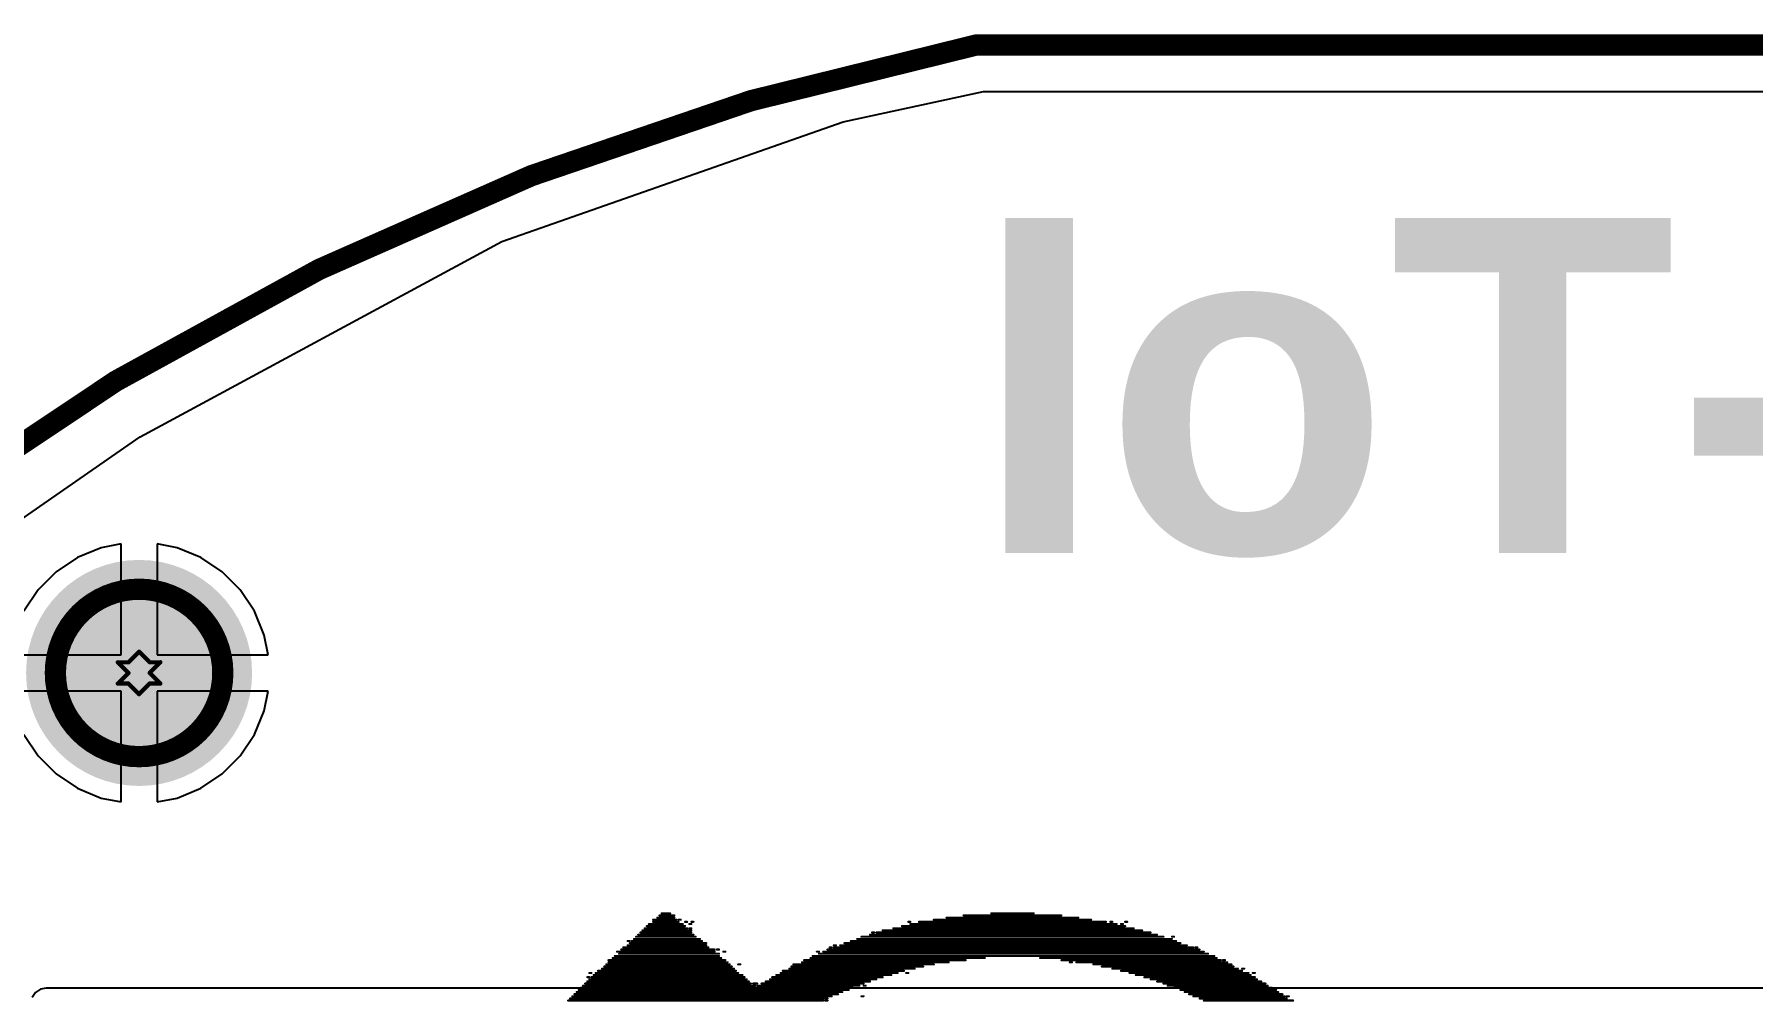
# Model space of a CAD drawing. Header units: inches. Extents: x -5 to 433, y -20 to 71.
# Drawn here: x 8.75 to 29.27, y 59.07 to 70.63 of the extents above; entities that cross this region are included whole.
import ezdxf

# ---------------------------------------------------------------- set-up
doc = ezdxf.new("R2010")
doc.units = ezdxf.units.IN
for name, color, linetype in [('Board Outline', 216, 'Continuous'), ('Bottom Layer', 5, 'Continuous'), ('Bottom Overlay', 54, 'Continuous'), ('Bottom Solder', 6, 'Continuous'), ('Drill Drawing', 1, 'Continuous'), ('Multi-Layer', 9, 'Continuous'), ('Pad Holes', 156, 'Continuous'), ('Top Layer', 1, 'Continuous'), ('Top Overlay', 2, 'Continuous'), ('Top Solder', 216, 'Continuous')]:
    doc.layers.add(name, color=color, linetype=linetype)
doc.styles.add('Arial_Bold', font='', dxfattribs={"height": 0.2})
doc.styles.get('Arial_Bold').set_extended_font_data('Arial', bold=True)

msp = doc.modelspace()

# ---------------------------------------------------------------- hatches: boundary and pattern name
at = {"layer": 'Bottom Layer'}
h = msp.add_hatch(color=5, dxfattribs=at)
edge = h.paths.add_edge_path()
edge.add_arc((10, 63), 1.3, 0, 360)
at = {"layer": 'Bottom Solder'}
h = msp.add_hatch(color=6, dxfattribs=at)
edge = h.paths.add_edge_path()
edge.add_arc((10, 63), 1.35, 0, 360)
at = {"layer": 'Multi-Layer'}
h = msp.add_hatch(color=9, dxfattribs=at)
edge = h.paths.add_edge_path()
edge.add_arc((10, 63), 1.3, 0, 360)
at = {"layer": 'Pad Holes'}
h = msp.add_hatch(color=7, dxfattribs=at)
edge = h.paths.add_edge_path()
edge.add_arc((10, 63), 1, 0, 360)
at = {"layer": 'Top Layer'}
h = msp.add_hatch(color=1, dxfattribs=at)
edge = h.paths.add_edge_path()
edge.add_arc((10, 63), 1.3, 0, 360)
at = {"layer": 'Top Solder'}
h = msp.add_hatch(color=216, dxfattribs=at)
edge = h.paths.add_edge_path()
edge.add_arc((10, 63), 1.35, 0, 360)

# ---------------------------------------------------------------- linework, layer by layer
at = {"layer": 'Board Outline', "const_width": 0.254}
for points in [[(3.25, 61.298, -0.152792), (20, 70.5)], [(9, 63, -1), (11, 63)], [(11, 63, -1), (9, 63)]]:
    msp.add_lwpolyline(points, format="xyb", dxfattribs=at)
msp.add_lwpolyline([(20, 70.5), (60, 70.5)], dxfattribs=at)
at = {"layer": 'Board Outline', "const_width": 0.127}
for points in [[(19.936, 70.5, 1), (20.063, 70.5, 1)], [(19.936, 70.5, 1), (20.063, 70.5, 1)], [(8.936, 63, 1), (9.063, 63, 1)], [(8.936, 63, 1), (9.063, 63, 1)], [(10.936, 63, 1), (11.063, 63, 1)], [(10.936, 63, 1), (11.063, 63, 1)]]:
    msp.add_lwpolyline(points, format="xyb", close=True, dxfattribs=at)
at = {"layer": 'Bottom Overlay', "const_width": 0.0254}
for points in [[(16.242, 60.128), (16.344, 60.128)], [(20.179, 60.128), (20.687, 60.128)], [(16.013, 59.925), (16.598, 59.925)], [(16.039, 59.95), (16.547, 59.95)], [(16.064, 59.976), (16.521, 59.976)], [(16.09, 60.001), (16.496, 60.001)], [(16.14, 60.052), (16.42, 60.052)], [(16.14, 60.027), (16.445, 60.027)], [(16.191, 60.077), (16.394, 60.077)], [(16.217, 60.103), (16.394, 60.103)], [(16.445, 60.052), (16.471, 60.052)], [(16.521, 60.027), (16.547, 60.027)], [(16.572, 60.001), (16.598, 60.001)], [(16.572, 59.95), (16.598, 59.95)], [(16.598, 60.027), (16.623, 60.027)], [(18.884, 59.925), (21.982, 59.925)], [(19.011, 59.95), (21.881, 59.95)], [(19.112, 59.976), (21.779, 59.976)], [(19.188, 60.027), (19.214, 60.027)], [(19.214, 60.001), (21.678, 60.001)], [(19.315, 60.027), (21.551, 60.027)], [(19.493, 60.052), (21.373, 60.052)], [(19.646, 60.077), (21.22, 60.077)], [(19.849, 60.103), (21.017, 60.103)], [(21.601, 60.027), (21.627, 60.027)], [(21.728, 60.001), (21.754, 60.001)], [(21.779, 60.027), (21.805, 60.027)], [(15.785, 59.722), (16.801, 59.722)], [(15.836, 59.798), (15.861, 59.798)], [(15.836, 59.747), (16.775, 59.747)], [(15.861, 59.773), (16.775, 59.773)], [(15.886, 59.798), (16.725, 59.798)], [(15.912, 59.823), (16.699, 59.823)], [(15.937, 59.849), (16.648, 59.849)], [(15.963, 59.874), (16.623, 59.874)], [(15.988, 59.9), (16.598, 59.9)], [(18.249, 59.722), (18.274, 59.722)], [(18.299, 59.747), (18.325, 59.747)], [(18.299, 59.722), (22.592, 59.722)], [(18.376, 59.747), (22.516, 59.747)], [(18.426, 59.773), (22.44, 59.773)], [(18.503, 59.798), (22.389, 59.798)], [(18.579, 59.823), (22.338, 59.823)], [(18.63, 59.849), (22.236, 59.849)], [(18.731, 59.874), (22.16, 59.874)], [(18.757, 59.9), (18.782, 59.9)], [(18.807, 59.9), (22.084, 59.9)], [(22.338, 59.849), (22.363, 59.849)], [(22.617, 59.722), (22.643, 59.722)], [(15.582, 59.519), (17.055, 59.519)], [(15.607, 59.569), (17.004, 59.569)], [(15.607, 59.544), (17.029, 59.544)], [(15.658, 59.595), (16.953, 59.595)], [(15.683, 59.62), (16.928, 59.62)], [(15.709, 59.671), (16.877, 59.671)], [(15.734, 59.646), (16.928, 59.646)], [(15.759, 59.696), (16.877, 59.696)], [(16.902, 59.696), (16.928, 59.696)], [(16.979, 59.671), (17.004, 59.671)], [(17.156, 59.519), (17.182, 59.519)], [(17.817, 59.519), (19.493, 59.519)], [(17.918, 59.544), (19.671, 59.544)], [(17.944, 59.569), (19.874, 59.569)], [(18.02, 59.595), (20.103, 59.595)], [(18.045, 59.62), (22.846, 59.62)], [(18.096, 59.671), (18.122, 59.671)], [(18.122, 59.646), (22.77, 59.646)], [(18.172, 59.671), (22.719, 59.671)], [(18.223, 59.696), (22.668, 59.696)], [(20.763, 59.595), (22.871, 59.595)], [(21.017, 59.569), (22.922, 59.569)], [(21.119, 59.544), (21.144, 59.544)], [(21.195, 59.544), (22.998, 59.544)], [(21.398, 59.519), (23.049, 59.519)], [(22.948, 59.569), (22.973, 59.569)], [(15.353, 59.366), (15.378, 59.366)], [(15.353, 59.315), (17.283, 59.315)], [(15.378, 59.417), (15.404, 59.417)], [(15.378, 59.341), (17.258, 59.341)], [(15.404, 59.366), (17.233, 59.366)], [(15.429, 59.392), (17.207, 59.392)], [(15.455, 59.417), (17.156, 59.417)], [(15.48, 59.442), (17.131, 59.442)], [(15.531, 59.468), (17.106, 59.468)], [(15.556, 59.493), (17.08, 59.493)], [(17.487, 59.315), (18.731, 59.315)], [(17.537, 59.341), (18.807, 59.341)], [(17.563, 59.366), (18.884, 59.366)], [(17.614, 59.392), (18.985, 59.392)], [(17.664, 59.417), (19.061, 59.417)], [(17.69, 59.442), (19.138, 59.442)], [(17.766, 59.468), (19.265, 59.468)], [(17.791, 59.493), (19.366, 59.493)], [(19.163, 59.417), (19.188, 59.417)], [(21.5, 59.493), (23.075, 59.493)], [(21.627, 59.468), (23.125, 59.468)], [(21.728, 59.442), (23.176, 59.442)], [(21.83, 59.417), (23.252, 59.417)], [(21.906, 59.392), (23.278, 59.392)], [(22.008, 59.366), (23.329, 59.366)], [(22.084, 59.341), (23.354, 59.341)], [(22.16, 59.315), (23.405, 59.315)], [(23.176, 59.468), (23.202, 59.468)], [(23.303, 59.417), (23.329, 59.417)], [(15.15, 59.112), (18.223, 59.112)], [(15.175, 59.138), (18.274, 59.138)], [(15.201, 59.163), (18.35, 59.163)], [(15.226, 59.188), (18.401, 59.188)], [(15.251, 59.214), (18.477, 59.214)], [(15.277, 59.239), (18.528, 59.239)], [(15.302, 59.265), (17.36, 59.265)], [(15.328, 59.29), (17.309, 59.29)], [(17.334, 59.29), (17.385, 59.29)], [(17.385, 59.265), (18.604, 59.265)], [(17.436, 59.29), (18.655, 59.29)], [(18.63, 59.138), (18.655, 59.138)], [(18.655, 59.265), (18.68, 59.265)], [(22.236, 59.29), (23.456, 59.29)], [(22.287, 59.265), (23.481, 59.265)], [(22.363, 59.239), (23.532, 59.239)], [(22.44, 59.214), (23.583, 59.214)], [(22.49, 59.188), (23.608, 59.188)], [(22.541, 59.163), (23.659, 59.163)], [(22.592, 59.138), (23.684, 59.138)], [(22.668, 59.112), (23.71, 59.112)], [(23.71, 59.138), (23.735, 59.138)], [(15.124, 59.087), (18.172, 59.087)], [(18.198, 59.087), (18.223, 59.087)], [(22.719, 59.087), (23.786, 59.087)]]:
    msp.add_lwpolyline(points, dxfattribs=at)
at = {"layer": 'Bottom Overlay', "const_width": 0.0127}
for points in [[(16.236, 60.128, 1), (16.248, 60.128, 1)], [(16.337, 60.128, 1), (16.35, 60.128, 1)], [(20.173, 60.128, 1), (20.185, 60.128, 1)], [(20.681, 60.128, 1), (20.693, 60.128, 1)], [(16.007, 59.925, 1), (16.02, 59.925, 1)], [(16.032, 59.95, 1), (16.045, 59.95, 1)], [(16.058, 59.976, 1), (16.071, 59.976, 1)], [(16.083, 60.001, 1), (16.096, 60.001, 1)], [(16.134, 60.052, 1), (16.147, 60.052, 1)], [(16.134, 60.027, 1), (16.147, 60.027, 1)], [(16.185, 60.077, 1), (16.198, 60.077, 1)], [(16.21, 60.103, 1), (16.223, 60.103, 1)], [(16.388, 60.103, 1), (16.401, 60.103, 1)], [(16.388, 60.077, 1), (16.401, 60.077, 1)], [(16.413, 60.052, 1), (16.426, 60.052, 1)], [(16.439, 60.052, 1), (16.452, 60.052, 1)], [(16.439, 60.027, 1), (16.452, 60.027, 1)], [(16.464, 60.052, 1), (16.477, 60.052, 1)], [(16.49, 60.001, 1), (16.502, 60.001, 1)], [(16.515, 60.027, 1), (16.528, 60.027, 1)], [(16.515, 59.976, 1), (16.528, 59.976, 1)], [(16.54, 60.027, 1), (16.553, 60.027, 1)], [(16.54, 59.95, 1), (16.553, 59.95, 1)], [(16.566, 60.001, 1), (16.579, 60.001, 1)], [(16.566, 59.95, 1), (16.579, 59.95, 1)], [(16.591, 60.027, 1), (16.604, 60.027, 1)], [(16.591, 60.001, 1), (16.604, 60.001, 1)], [(16.591, 59.95, 1), (16.604, 59.95, 1)], [(16.591, 59.925, 1), (16.604, 59.925, 1)], [(16.617, 60.027, 1), (16.629, 60.027, 1)], [(18.877, 59.925, 1), (18.89, 59.925, 1)], [(19.004, 59.95, 1), (19.017, 59.95, 1)], [(19.106, 59.976, 1), (19.119, 59.976, 1)], [(19.182, 60.027, 1), (19.195, 60.027, 1)], [(19.207, 60.027, 1), (19.22, 60.027, 1)], [(19.207, 60.001, 1), (19.22, 60.001, 1)], [(19.309, 60.027, 1), (19.322, 60.027, 1)], [(19.487, 60.052, 1), (19.5, 60.052, 1)], [(19.639, 60.077, 1), (19.652, 60.077, 1)], [(19.842, 60.103, 1), (19.855, 60.103, 1)], [(21.011, 60.103, 1), (21.024, 60.103, 1)], [(21.214, 60.077, 1), (21.227, 60.077, 1)], [(21.366, 60.052, 1), (21.379, 60.052, 1)], [(21.544, 60.027, 1), (21.557, 60.027, 1)], [(21.595, 60.027, 1), (21.608, 60.027, 1)], [(21.62, 60.027, 1), (21.633, 60.027, 1)], [(21.671, 60.001, 1), (21.684, 60.001, 1)], [(21.722, 60.001, 1), (21.735, 60.001, 1)], [(21.747, 60.001, 1), (21.76, 60.001, 1)], [(21.773, 60.027, 1), (21.786, 60.027, 1)], [(21.773, 59.976, 1), (21.786, 59.976, 1)], [(21.798, 60.027, 1), (21.811, 60.027, 1)], [(21.874, 59.95, 1), (21.887, 59.95, 1)], [(21.976, 59.925, 1), (21.989, 59.925, 1)], [(15.778, 59.722, 1), (15.791, 59.722, 1)], [(15.829, 59.798, 1), (15.842, 59.798, 1)], [(15.829, 59.747, 1), (15.842, 59.747, 1)], [(15.855, 59.798, 1), (15.867, 59.798, 1)], [(15.855, 59.773, 1), (15.867, 59.773, 1)], [(15.88, 59.798, 1), (15.893, 59.798, 1)], [(15.905, 59.823, 1), (15.918, 59.823, 1)], [(15.931, 59.849, 1), (15.944, 59.849, 1)], [(15.956, 59.874, 1), (15.969, 59.874, 1)], [(15.982, 59.9, 1), (15.994, 59.9, 1)], [(16.591, 59.9, 1), (16.604, 59.9, 1)], [(16.617, 59.874, 1), (16.629, 59.874, 1)], [(16.642, 59.849, 1), (16.655, 59.849, 1)], [(16.693, 59.823, 1), (16.706, 59.823, 1)], [(16.718, 59.798, 1), (16.731, 59.798, 1)], [(16.769, 59.773, 1), (16.782, 59.773, 1)], [(16.769, 59.747, 1), (16.782, 59.747, 1)], [(16.794, 59.722, 1), (16.807, 59.722, 1)], [(18.242, 59.722, 1), (18.255, 59.722, 1)], [(18.268, 59.722, 1), (18.28, 59.722, 1)], [(18.293, 59.747, 1), (18.306, 59.747, 1)], [(18.293, 59.722, 1), (18.306, 59.722, 1)], [(18.318, 59.747, 1), (18.331, 59.747, 1)], [(18.369, 59.747, 1), (18.382, 59.747, 1)], [(18.42, 59.773, 1), (18.433, 59.773, 1)], [(18.496, 59.798, 1), (18.509, 59.798, 1)], [(18.572, 59.823, 1), (18.585, 59.823, 1)], [(18.623, 59.849, 1), (18.636, 59.849, 1)], [(18.725, 59.874, 1), (18.738, 59.874, 1)], [(18.75, 59.9, 1), (18.763, 59.9, 1)], [(18.776, 59.9, 1), (18.788, 59.9, 1)], [(18.801, 59.9, 1), (18.814, 59.9, 1)], [(22.078, 59.9, 1), (22.09, 59.9, 1)], [(22.154, 59.874, 1), (22.167, 59.874, 1)], [(22.23, 59.849, 1), (22.243, 59.849, 1)], [(22.332, 59.849, 1), (22.344, 59.849, 1)], [(22.332, 59.823, 1), (22.344, 59.823, 1)], [(22.357, 59.849, 1), (22.37, 59.849, 1)], [(22.382, 59.798, 1), (22.395, 59.798, 1)], [(22.433, 59.773, 1), (22.446, 59.773, 1)], [(22.509, 59.747, 1), (22.522, 59.747, 1)], [(22.586, 59.722, 1), (22.598, 59.722, 1)], [(22.611, 59.722, 1), (22.624, 59.722, 1)], [(22.636, 59.722, 1), (22.649, 59.722, 1)], [(15.575, 59.519, 1), (15.588, 59.519, 1)], [(15.601, 59.569, 1), (15.613, 59.569, 1)], [(15.601, 59.544, 1), (15.613, 59.544, 1)], [(15.651, 59.595, 1), (15.664, 59.595, 1)], [(15.677, 59.62, 1), (15.69, 59.62, 1)], [(15.702, 59.671, 1), (15.715, 59.671, 1)], [(15.728, 59.646, 1), (15.74, 59.646, 1)], [(15.753, 59.696, 1), (15.766, 59.696, 1)], [(16.871, 59.696, 1), (16.883, 59.696, 1)], [(16.871, 59.671, 1), (16.883, 59.671, 1)], [(16.896, 59.696, 1), (16.909, 59.696, 1)], [(16.921, 59.696, 1), (16.934, 59.696, 1)], [(16.921, 59.646, 1), (16.934, 59.646, 1)], [(16.921, 59.62, 1), (16.934, 59.62, 1)], [(16.947, 59.595, 1), (16.96, 59.595, 1)], [(16.972, 59.671, 1), (16.985, 59.671, 1)], [(16.998, 59.671, 1), (17.01, 59.671, 1)], [(16.998, 59.569, 1), (17.01, 59.569, 1)], [(17.023, 59.544, 1), (17.036, 59.544, 1)], [(17.048, 59.519, 1), (17.061, 59.519, 1)], [(17.15, 59.519, 1), (17.163, 59.519, 1)], [(17.175, 59.519, 1), (17.188, 59.519, 1)], [(17.81, 59.519, 1), (17.823, 59.519, 1)], [(17.912, 59.544, 1), (17.925, 59.544, 1)], [(17.937, 59.569, 1), (17.95, 59.569, 1)], [(18.014, 59.595, 1), (18.026, 59.595, 1)], [(18.039, 59.62, 1), (18.052, 59.62, 1)], [(18.09, 59.671, 1), (18.103, 59.671, 1)], [(18.115, 59.671, 1), (18.128, 59.671, 1)], [(18.115, 59.646, 1), (18.128, 59.646, 1)], [(18.166, 59.671, 1), (18.179, 59.671, 1)], [(18.217, 59.696, 1), (18.23, 59.696, 1)], [(19.487, 59.519, 1), (19.5, 59.519, 1)], [(19.665, 59.544, 1), (19.677, 59.544, 1)], [(19.868, 59.569, 1), (19.881, 59.569, 1)], [(20.096, 59.595, 1), (20.109, 59.595, 1)], [(20.757, 59.595, 1), (20.77, 59.595, 1)], [(21.011, 59.569, 1), (21.024, 59.569, 1)], [(21.112, 59.544, 1), (21.125, 59.544, 1)], [(21.138, 59.544, 1), (21.151, 59.544, 1)], [(21.189, 59.544, 1), (21.201, 59.544, 1)], [(21.392, 59.519, 1), (21.405, 59.519, 1)], [(22.662, 59.696, 1), (22.675, 59.696, 1)], [(22.713, 59.671, 1), (22.725, 59.671, 1)], [(22.763, 59.646, 1), (22.776, 59.646, 1)], [(22.84, 59.62, 1), (22.852, 59.62, 1)], [(22.865, 59.595, 1), (22.878, 59.595, 1)], [(22.916, 59.569, 1), (22.929, 59.569, 1)], [(22.941, 59.569, 1), (22.954, 59.569, 1)], [(22.967, 59.569, 1), (22.979, 59.569, 1)], [(22.992, 59.544, 1), (23.005, 59.544, 1)], [(23.043, 59.519, 1), (23.056, 59.519, 1)], [(15.347, 59.366, 1), (15.359, 59.366, 1)], [(15.347, 59.315, 1), (15.359, 59.315, 1)], [(15.372, 59.417, 1), (15.385, 59.417, 1)], [(15.372, 59.366, 1), (15.385, 59.366, 1)], [(15.372, 59.341, 1), (15.385, 59.341, 1)], [(15.397, 59.417, 1), (15.41, 59.417, 1)], [(15.397, 59.366, 1), (15.41, 59.366, 1)], [(15.423, 59.392, 1), (15.436, 59.392, 1)], [(15.448, 59.417, 1), (15.461, 59.417, 1)], [(15.474, 59.442, 1), (15.486, 59.442, 1)], [(15.524, 59.468, 1), (15.537, 59.468, 1)], [(15.55, 59.493, 1), (15.563, 59.493, 1)], [(17.074, 59.493, 1), (17.087, 59.493, 1)], [(17.099, 59.468, 1), (17.112, 59.468, 1)], [(17.125, 59.442, 1), (17.137, 59.442, 1)], [(17.15, 59.417, 1), (17.163, 59.417, 1)], [(17.201, 59.392, 1), (17.214, 59.392, 1)], [(17.226, 59.366, 1), (17.239, 59.366, 1)], [(17.252, 59.341, 1), (17.264, 59.341, 1)], [(17.277, 59.315, 1), (17.29, 59.315, 1)], [(17.48, 59.315, 1), (17.493, 59.315, 1)], [(17.531, 59.341, 1), (17.544, 59.341, 1)], [(17.556, 59.366, 1), (17.569, 59.366, 1)], [(17.607, 59.392, 1), (17.62, 59.392, 1)], [(17.658, 59.417, 1), (17.671, 59.417, 1)], [(17.683, 59.442, 1), (17.696, 59.442, 1)], [(17.76, 59.468, 1), (17.772, 59.468, 1)], [(17.785, 59.493, 1), (17.798, 59.493, 1)], [(18.725, 59.315, 1), (18.738, 59.315, 1)], [(18.801, 59.341, 1), (18.814, 59.341, 1)], [(18.877, 59.366, 1), (18.89, 59.366, 1)], [(18.979, 59.392, 1), (18.992, 59.392, 1)], [(19.055, 59.417, 1), (19.068, 59.417, 1)], [(19.131, 59.442, 1), (19.144, 59.442, 1)], [(19.157, 59.417, 1), (19.169, 59.417, 1)], [(19.182, 59.417, 1), (19.195, 59.417, 1)], [(19.258, 59.468, 1), (19.271, 59.468, 1)], [(19.36, 59.493, 1), (19.373, 59.493, 1)], [(21.493, 59.493, 1), (21.506, 59.493, 1)], [(21.62, 59.468, 1), (21.633, 59.468, 1)], [(21.722, 59.442, 1), (21.735, 59.442, 1)], [(21.824, 59.417, 1), (21.836, 59.417, 1)], [(21.9, 59.392, 1), (21.913, 59.392, 1)], [(22.001, 59.366, 1), (22.014, 59.366, 1)], [(22.078, 59.341, 1), (22.09, 59.341, 1)], [(22.154, 59.315, 1), (22.167, 59.315, 1)], [(23.068, 59.493, 1), (23.081, 59.493, 1)], [(23.119, 59.468, 1), (23.132, 59.468, 1)], [(23.17, 59.468, 1), (23.183, 59.468, 1)], [(23.17, 59.442, 1), (23.183, 59.442, 1)], [(23.195, 59.468, 1), (23.208, 59.468, 1)], [(23.246, 59.417, 1), (23.259, 59.417, 1)], [(23.271, 59.392, 1), (23.284, 59.392, 1)], [(23.297, 59.417, 1), (23.31, 59.417, 1)], [(23.322, 59.417, 1), (23.335, 59.417, 1)], [(23.322, 59.366, 1), (23.335, 59.366, 1)], [(23.348, 59.341, 1), (23.36, 59.341, 1)], [(23.398, 59.315, 1), (23.411, 59.315, 1)], [(15.143, 59.112, 1), (15.156, 59.112, 1)], [(15.169, 59.138, 1), (15.182, 59.138, 1)], [(15.194, 59.163, 1), (15.207, 59.163, 1)], [(15.22, 59.188, 1), (15.232, 59.188, 1)], [(15.245, 59.214, 1), (15.258, 59.214, 1)], [(15.27, 59.239, 1), (15.283, 59.239, 1)], [(15.296, 59.265, 1), (15.309, 59.265, 1)], [(15.321, 59.29, 1), (15.334, 59.29, 1)], [(17.302, 59.29, 1), (17.315, 59.29, 1)], [(17.328, 59.29, 1), (17.341, 59.29, 1)], [(17.353, 59.265, 1), (17.366, 59.265, 1)], [(17.379, 59.29, 1), (17.391, 59.29, 1)], [(17.379, 59.265, 1), (17.391, 59.265, 1)], [(17.429, 59.29, 1), (17.442, 59.29, 1)], [(18.217, 59.112, 1), (18.23, 59.112, 1)], [(18.268, 59.138, 1), (18.28, 59.138, 1)], [(18.344, 59.163, 1), (18.357, 59.163, 1)], [(18.395, 59.188, 1), (18.407, 59.188, 1)], [(18.471, 59.214, 1), (18.484, 59.214, 1)], [(18.522, 59.239, 1), (18.534, 59.239, 1)], [(18.598, 59.265, 1), (18.611, 59.265, 1)], [(18.623, 59.138, 1), (18.636, 59.138, 1)], [(18.649, 59.29, 1), (18.661, 59.29, 1)], [(18.649, 59.265, 1), (18.661, 59.265, 1)], [(18.649, 59.138, 1), (18.661, 59.138, 1)], [(18.674, 59.265, 1), (18.687, 59.265, 1)], [(22.23, 59.29, 1), (22.243, 59.29, 1)], [(22.281, 59.265, 1), (22.294, 59.265, 1)], [(22.357, 59.239, 1), (22.37, 59.239, 1)], [(22.433, 59.214, 1), (22.446, 59.214, 1)], [(22.484, 59.188, 1), (22.497, 59.188, 1)], [(22.535, 59.163, 1), (22.548, 59.163, 1)], [(22.586, 59.138, 1), (22.598, 59.138, 1)], [(22.662, 59.112, 1), (22.675, 59.112, 1)], [(23.449, 59.29, 1), (23.462, 59.29, 1)], [(23.475, 59.265, 1), (23.487, 59.265, 1)], [(23.525, 59.239, 1), (23.538, 59.239, 1)], [(23.576, 59.214, 1), (23.589, 59.214, 1)], [(23.602, 59.188, 1), (23.614, 59.188, 1)], [(23.652, 59.163, 1), (23.665, 59.163, 1)], [(23.678, 59.138, 1), (23.691, 59.138, 1)], [(23.703, 59.138, 1), (23.716, 59.138, 1)], [(23.703, 59.112, 1), (23.716, 59.112, 1)], [(23.729, 59.138, 1), (23.741, 59.138, 1)], [(15.118, 59.087, 1), (15.131, 59.087, 1)], [(18.166, 59.087, 1), (18.179, 59.087, 1)], [(18.191, 59.087, 1), (18.204, 59.087, 1)], [(18.217, 59.087, 1), (18.23, 59.087, 1)], [(22.713, 59.087, 1), (22.725, 59.087, 1)], [(23.779, 59.087, 1), (23.792, 59.087, 1)]]:
    msp.add_lwpolyline(points, format="xyb", close=True, dxfattribs=at)
at = {"layer": 'Drill Drawing', "const_width": 0.0508}
for points in [[(9.873, 63.127), (10, 63.254)], [(10, 63.254), (10.127, 63.127)], [(9.746, 63.127), (9.873, 63)], [(9.746, 63.127), (9.873, 63.127)], [(9.746, 62.873), (9.873, 63)], [(10.127, 63.127), (10.254, 63.127)], [(10.127, 63), (10.254, 63.127)], [(10.127, 63), (10.254, 62.873)], [(9.746, 62.873), (9.873, 62.873)], [(9.873, 62.873), (10, 62.746)], [(10, 62.746), (10.127, 62.873)], [(10.127, 62.873), (10.254, 62.873)]]:
    msp.add_lwpolyline(points, dxfattribs=at)
at = {"layer": 'Drill Drawing', "const_width": 0.0254}
for points in [[(9.987, 63.254, 1), (10.013, 63.254, 1)], [(9.987, 63.254, 1), (10.013, 63.254, 1)], [(9.733, 63.127, 1), (9.759, 63.127, 1)], [(9.733, 63.127, 1), (9.759, 63.127, 1)], [(9.86, 63.127, 1), (9.886, 63.127, 1)], [(9.86, 63.127, 1), (9.886, 63.127, 1)], [(9.86, 63, 1), (9.886, 63, 1)], [(9.86, 63, 1), (9.886, 63, 1)], [(10.114, 63.127, 1), (10.14, 63.127, 1)], [(10.114, 63.127, 1), (10.14, 63.127, 1)], [(10.114, 63, 1), (10.14, 63, 1)], [(10.114, 63, 1), (10.14, 63, 1)], [(10.241, 63.127, 1), (10.267, 63.127, 1)], [(10.241, 63.127, 1), (10.267, 63.127, 1)], [(9.733, 62.873, 1), (9.759, 62.873, 1)], [(9.733, 62.873, 1), (9.759, 62.873, 1)], [(9.86, 62.873, 1), (9.886, 62.873, 1)], [(9.86, 62.873, 1), (9.886, 62.873, 1)], [(10.114, 62.873, 1), (10.14, 62.873, 1)], [(10.114, 62.873, 1), (10.14, 62.873, 1)], [(10.241, 62.873, 1), (10.267, 62.873, 1)], [(10.241, 62.873, 1), (10.267, 62.873, 1)], [(9.987, 62.746, 1), (10.013, 62.746, 1)], [(9.987, 62.746, 1), (10.013, 62.746, 1)]]:
    msp.add_lwpolyline(points, format="xyb", close=True, dxfattribs=at)
at = {"layer": 'Top Layer'}
for p, q in [((18.412, 69.581), (20.086, 69.946)), ((20.086, 69.946), (59.983, 69.946)), ((14.335, 68.152), (18.412, 69.581)), ((10.013, 65.82), (14.335, 68.152)), ((7.282, 63.924), (10.013, 65.82)), ((9.547, 64.494), (9.264, 64.377)), ((9.784, 64.541), (9.547, 64.494)), ((9.784, 63.216), (9.784, 64.541)), ((10.453, 64.494), (10.216, 64.541)), ((10.216, 64.541), (10.216, 63.216)), ((10.736, 64.377), (10.453, 64.494)), ((9.264, 64.377), (9.009, 64.207)), ((10.991, 64.207), (10.736, 64.377)), ((9.009, 64.207), (8.793, 63.991)), ((11.207, 63.991), (10.991, 64.207)), ((8.793, 63.991), (8.623, 63.736)), ((11.377, 63.736), (11.207, 63.991)), ((11.494, 63.453), (11.377, 63.736)), ((11.541, 63.216), (11.494, 63.453)), ((8.458, 63.216), (9.784, 63.216)), ((10.216, 63.216), (11.541, 63.216)), ((9.784, 62.784), (8.458, 62.784)), ((9.784, 61.459), (9.784, 62.784)), ((11.541, 62.784), (10.216, 62.784)), ((10.216, 62.784), (10.216, 61.459)), ((11.494, 62.547), (11.541, 62.784)), ((11.377, 62.264), (11.494, 62.547)), ((8.623, 62.264), (8.793, 62.009)), ((11.207, 62.009), (11.377, 62.264)), ((8.793, 62.009), (9.009, 61.793)), ((10.991, 61.793), (11.207, 62.009)), ((9.009, 61.793), (9.264, 61.623)), ((10.736, 61.623), (10.991, 61.793)), ((9.264, 61.623), (9.547, 61.506)), ((10.453, 61.506), (10.736, 61.623)), ((9.547, 61.506), (9.784, 61.459)), ((10.216, 61.459), (10.453, 61.506)), ((8.762, 59.183), (8.723, 59.124)), ((8.821, 59.222), (8.762, 59.183)), ((8.89, 59.236), (8.821, 59.222)), ((76.581, 59.236), (8.89, 59.236))]:
    msp.add_line(p, q, dxfattribs=at)

# ---------------------------------------------------------------- texts
at = {"layer": 'Top Overlay', "style": 'Arial_Bold'}
msp.add_text('IoT-Button-v1.5', height=4, dxfattribs=at).set_placement((19.976, 64.433))

doc.saveas('drawing.dxf')
